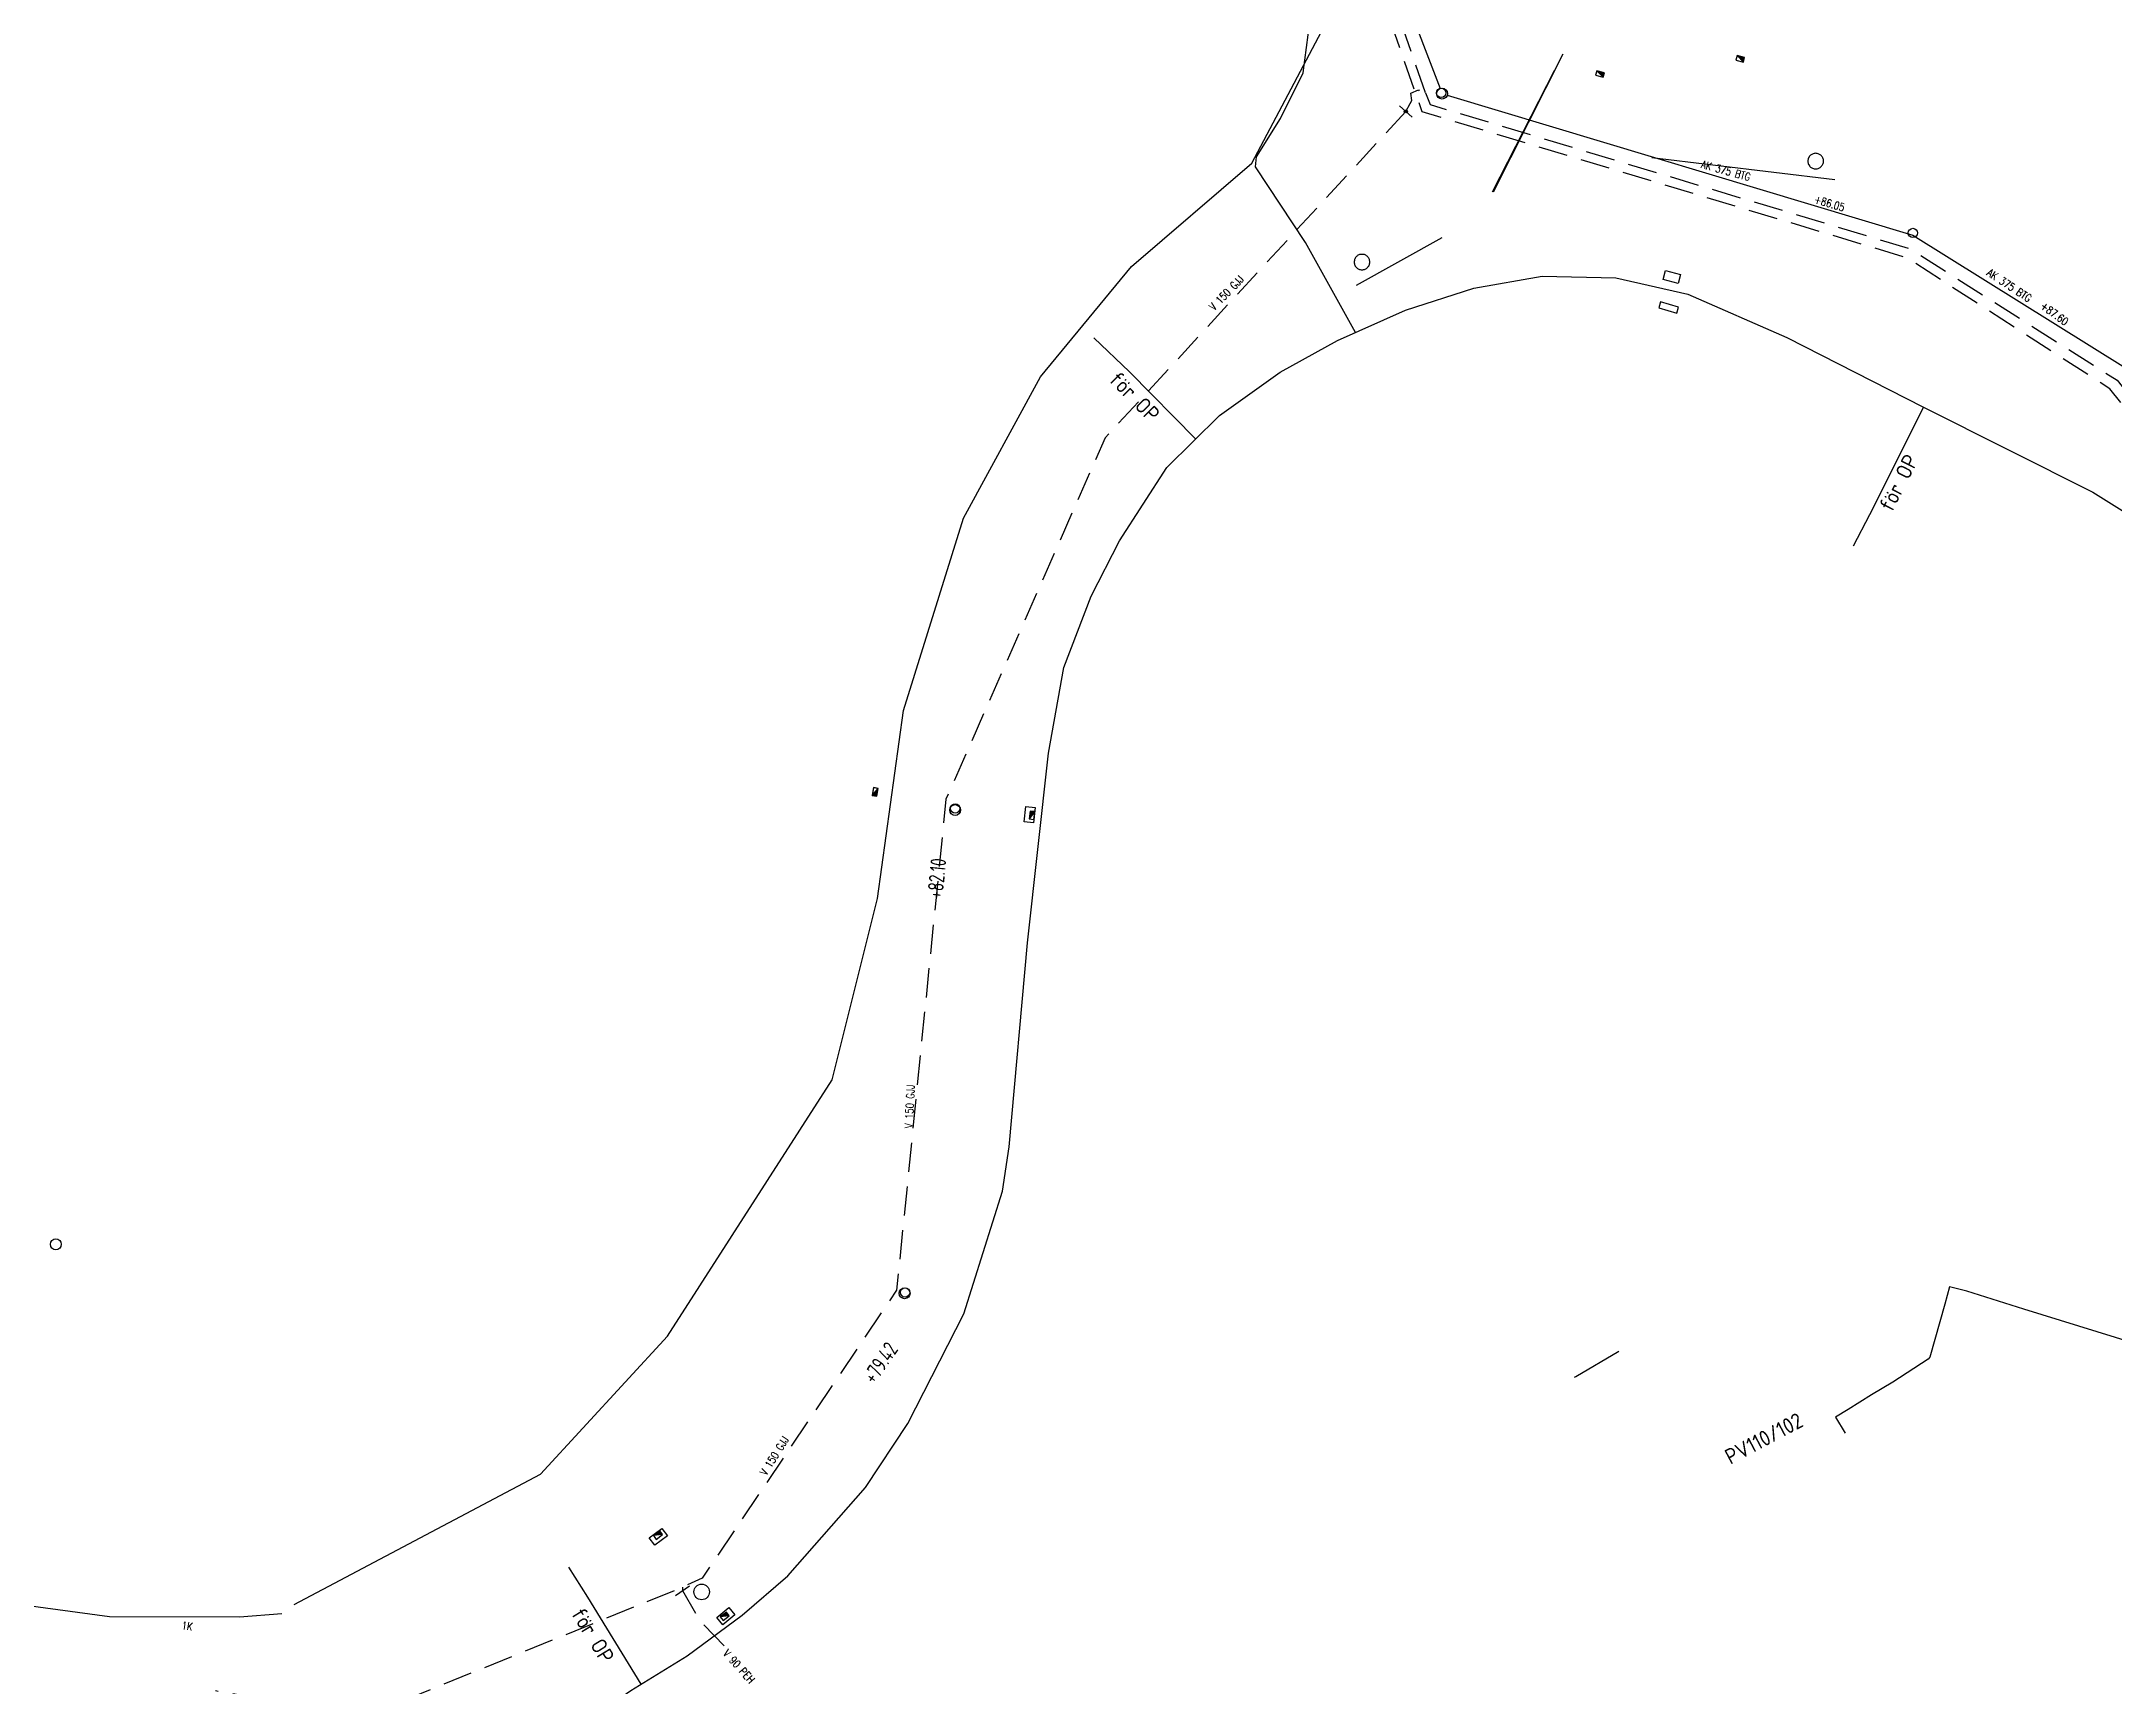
# Model space of a CAD drawing. Header units: metres. Extents: x 148031 to 148802, y 6395342 to 6395682.
# Drawn here: x 148257.3 to 148390.2, y 6395473.4 to 6395578.9 of the extents above; entities that cross this region are included whole.
import ezdxf
from ezdxf.enums import TextEntityAlignment as Align

# ---------------------------------------------------------------- set-up
doc = ezdxf.new("R2010")
doc.units = ezdxf.units.M
doc.linetypes.add('HIDDEN2', pattern=[0.1875, 0.125, -0.0625])
for name, color, linetype in [('M-BEF-BRUNNAR-INMÄTT', 4, 'Continuous'), ('M-BEF-BRUNNAR-VA-INFO', 4, 'Continuous'), ('M-BEF-BRUNNAR-VA-TEXT', 4, 'Continuous'), ('M-BEF-EL-INFO', 4, 'Continuous'), ('M-BEF-OPTO', 4, 'OPTOKABEL'), ('M-BEF-OPTO-INFO', 4, 'Continuous'), ('M-BEF-TELE-TEXT', 1, 'Continuous'), ('M-BEF-TELESKÅP', 4, 'Continuous'), ('M-BEF-VA-S', 4, 'Continuous'), ('M-BEF-VA-S-TEXT', 4, 'Continuous'), ('M-BEF-VA-V', 4, 'HIDDEN2'), ('M-BEF-VA-V-AV', 4, 'Continuous'), ('M-BEF-VA-V-TEXT', 4, 'HIDDEN2')]:
    doc.layers.add(name, color=color, linetype=linetype)
doc.styles.add('ISO', font='iso.shx', dxfattribs={"height": 2.5})
doc.styles.add('SIMPLEX8', font='simplex.shx', dxfattribs={"width": 0.8})
doc.linetypes.add('OPTOKABEL', pattern='A,0.5,-0.2,["OP",Standard,S=0.1,R=0,X=-0.1,Y=-0.05],-0.2', length=0.9)

# ---------------------------------------------------------------- blocks, each defined once
blk = doc.blocks.new('VENTIL')
at = {"color": 0}
blk.add_line((0, -0.55), (0, 0.55), dxfattribs=at)
blk = doc.blocks.new('PRI_T_SKÅP')
blk.add_lwpolyline([(-0.6, -0.2), (0.6, -0.2), (0.6, 0.2), (-0.6, 0.2)], close=True)
blk = doc.blocks.new('*U11')
blk.add_hatch(color=256).paths.add_polyline_path([(-0.25, 0.3), (0.25, 0), (0.25, 0.3)])
blk.add_line((0.25, 0), (-0.25, 0.3))
at = {"flags": 128}
blk.add_lwpolyline([(-0.25, 0.3), (-0.25, 0), (0.25, 0), (0.25, 0.3)], close=True, dxfattribs=at)
blk = doc.blocks.new('PRI_T_BRUNN')
blk.add_circle((0, 0), 0.3)
blk = doc.blocks.new('PRI_T_RÄNNSTEN')
blk.add_lwpolyline([(-0.5, 0.3), (0.5, 0.3), (0.5, -0.3), (-0.5, -0.3)], close=True)
blk = doc.blocks.new('*U9')
at = {"layer": 'M-BEF-BRUNNAR-INMÄTT'}
blk.add_line((148310.57, 6395530.58), (148310.95, 6395531.02), dxfattribs=at)
at = {"layer": 'M-BEF-BRUNNAR-INMÄTT', "flags": 128}
blk.add_lwpolyline([(148310.95, 6395531.02), (148310.65, 6395531.07), (148310.57, 6395530.58), (148310.87, 6395530.53)], close=True, dxfattribs=at)
at = {"layer": 'M-BEF-BRUNNAR-INMÄTT'}
blk.add_lwpolyline([(148310.95, 6395531.02), (148310.95, 6395531.02)], close=True, dxfattribs=at)
blk = doc.blocks.new('*U10')
at = {"layer": 'M-BEF-BRUNNAR-INMÄTT'}
blk.add_line((148366.42, 6395577.6), (148366.02, 6395578.02), dxfattribs=at)
at = {"layer": 'M-BEF-BRUNNAR-INMÄTT', "flags": 128}
blk.add_lwpolyline([(148366.02, 6395578.02), (148365.94, 6395577.73), (148366.42, 6395577.6), (148366.5, 6395577.89)], close=True, dxfattribs=at)
at = {"layer": 'M-BEF-BRUNNAR-INMÄTT'}
blk.add_lwpolyline([(148366.02, 6395578.02), (148366.02, 6395578.02)], close=True, dxfattribs=at)
blk = doc.blocks.new('BRUNN')
blk.add_circle((0, 0), 0.5)

msp = doc.modelspace()

# ---------------------------------------------------------------- linework, layer by layer
at = {"layer": 'M-BEF-BRUNNAR-INMÄTT'}
for centre, radius in [((148347.1, 6395575.58), 0.35), ((148347.1, 6395575.58), 0.35), ((148344.78, 6395574.44), 0.1), ((148344.78, 6395574.44), 0.1), ((148315.88, 6395529.63), 0.35), ((148315.88, 6395529.63), 0.35), ((148258.22, 6395501.78, 87.8), 0.35), ((148312.64, 6395498.64), 0.35), ((148312.64, 6395498.64), 0.35)]:
    msp.add_circle(centre, radius, dxfattribs=at)
at = {"layer": 'M-BEF-EL-INFO', "linetype": 'Continuous'}
for p, q in [((148350.4, 6395569.28), (148354.87, 6395578.13)), ((148350.34, 6395569.27), (148354.32, 6395577.05)), ((148360.55, 6395571.48), (148372.29, 6395570.06)), ((148341.61, 6395563.3), (148347.11, 6395566.35)), ((148355.68, 6395493.31), (148358.44, 6395494.93)), ((148355.6, 6395493.26), (148355.68, 6395493.31))]:
    msp.add_line(p, q, dxfattribs=at)
for points in [[(148371.56, 6395571.25), (148371.55, 6395571.3), (148371.55, 6395571.35), (148371.53, 6395571.4), (148371.51, 6395571.45), (148371.49, 6395571.5), (148371.46, 6395571.54), (148371.43, 6395571.58), (148371.39, 6395571.62), (148371.35, 6395571.65), (148371.31, 6395571.68), (148371.26, 6395571.7), (148371.21, 6395571.72), (148371.16, 6395571.74), (148371.11, 6395571.74), (148371.06, 6395571.75), (148371.01, 6395571.74), (148370.95, 6395571.74), (148370.9, 6395571.72), (148370.86, 6395571.7), (148370.81, 6395571.68), (148370.76, 6395571.65), (148370.72, 6395571.62), (148370.68, 6395571.58), (148370.65, 6395571.54), (148370.63, 6395571.5), (148370.6, 6395571.45), (148370.58, 6395571.4), (148370.57, 6395571.35), (148370.56, 6395571.3), (148370.56, 6395571.25), (148370.56, 6395571.19), (148370.57, 6395571.14), (148370.58, 6395571.09), (148370.6, 6395571.04), (148370.63, 6395571), (148370.66, 6395570.95), (148370.69, 6395570.91), (148370.73, 6395570.87), (148370.77, 6395570.84), (148370.81, 6395570.81), (148370.86, 6395570.79), (148370.91, 6395570.77), (148370.96, 6395570.76), (148371.01, 6395570.75), (148371.06, 6395570.75), (148371.11, 6395570.75), (148371.16, 6395570.76), (148371.22, 6395570.77), (148371.26, 6395570.79), (148371.31, 6395570.82), (148371.35, 6395570.84), (148371.39, 6395570.88), (148371.43, 6395570.92), (148371.46, 6395570.96), (148371.49, 6395571), (148371.52, 6395571.05), (148371.54, 6395571.09), (148371.55, 6395571.15), (148371.56, 6395571.2), (148371.56, 6395571.25)], [(148342.47, 6395564.78), (148342.46, 6395564.83), (148342.45, 6395564.88), (148342.44, 6395564.93), (148342.42, 6395564.98), (148342.4, 6395565.02), (148342.37, 6395565.07), (148342.34, 6395565.11), (148342.3, 6395565.15), (148342.26, 6395565.18), (148342.21, 6395565.21), (148342.17, 6395565.23), (148342.12, 6395565.25), (148342.07, 6395565.26), (148342.02, 6395565.27), (148341.96, 6395565.27), (148341.91, 6395565.27), (148341.86, 6395565.26), (148341.81, 6395565.25), (148341.76, 6395565.23), (148341.71, 6395565.21), (148341.67, 6395565.18), (148341.63, 6395565.15), (148341.59, 6395565.11), (148341.56, 6395565.07), (148341.53, 6395565.02), (148341.51, 6395564.97), (148341.49, 6395564.93), (148341.48, 6395564.88), (148341.47, 6395564.82), (148341.47, 6395564.77), (148341.47, 6395564.72), (148341.48, 6395564.67), (148341.49, 6395564.62), (148341.51, 6395564.57), (148341.53, 6395564.52), (148341.56, 6395564.48), (148341.59, 6395564.44), (148341.63, 6395564.4), (148341.67, 6395564.37), (148341.72, 6395564.34), (148341.77, 6395564.32), (148341.81, 6395564.3), (148341.86, 6395564.29), (148341.92, 6395564.28), (148341.97, 6395564.27), (148342.02, 6395564.28), (148342.07, 6395564.29), (148342.12, 6395564.3), (148342.17, 6395564.32), (148342.22, 6395564.34), (148342.26, 6395564.37), (148342.3, 6395564.4), (148342.34, 6395564.44), (148342.37, 6395564.48), (148342.4, 6395564.52), (148342.42, 6395564.57), (148342.44, 6395564.62), (148342.45, 6395564.67), (148342.46, 6395564.72), (148342.47, 6395564.78)]]:
    msp.add_lwpolyline(points, dxfattribs=at)
at = {"layer": 'M-BEF-OPTO', "ltscale": 5, "flags": 128}
for points in [[(148340.4, 6395559.75), (148341.56, 6395560.25), (148338.35, 6395566.03), (148335.13, 6395570.89), (148335.21, 6395571.53), (148336.74, 6395573.98), (148338.2, 6395576.92), (148338.52, 6395579.35), (148338.29, 6395581.87), (148333.75, 6395595.77), (148328.99, 6395606.27), (148326.24, 6395611.83), (148326.23, 6395611.84), (148320.69, 6395623.21), (148316.81, 6395631.15), (148314.01, 6395636.27), (148309.9, 6395643.84), (148305.01, 6395652.77), (148300.49, 6395661.21), (148295.93, 6395669.42), (148294.67, 6395671.59)], [(148319.18, 6395441.97), (148319.24, 6395442.89), (148318.92, 6395442.91), (148312.2, 6395443.18), (148310.13, 6395443.6), (148307.29, 6395443.38), (148297.18, 6395444.18), (148296.79, 6395444.76), (148296.97, 6395456.49), (148292.92, 6395471.66), (148295.08, 6395473.16), (148298.7, 6395475.38), (148302.23, 6395477.99), (148305.15, 6395480.51), (148310.14, 6395486.18), (148312.84, 6395490.3), (148316.43, 6395497.32), (148318.92, 6395505.18), (148319.35, 6395508.04), (148320.53, 6395521.12), (148321.87, 6395533.28), (148322.84, 6395538.77), (148324.6, 6395543.35), (148326.42, 6395546.89), (148329.45, 6395551.6), (148332.84, 6395554.94), (148336.73, 6395557.72), (148340.4, 6395559.75), (148344.76, 6395561.68), (148349.13, 6395563.1), (148353.51, 6395563.88), (148358.25, 6395563.77), (148362.87, 6395562.71), (148369.21, 6395559.93), (148377.98, 6395555.47), (148388.82, 6395550.01), (148393.73, 6395546.96), (148396.23, 6395544.97), (148400.74, 6395539.69), (148407.18, 6395531.39), (148417.39, 6395518.77), (148422.5, 6395514.3), (148428.52, 6395509.78), (148435.73, 6395506.59), (148443.81, 6395504.12), (148447.2, 6395503.38), (148451.57, 6395503.16)], [(148451.59, 6395497.86), (148442.29, 6395498.46), (148436.68, 6395498.35), (148430.65, 6395497.24), (148419.02, 6395493), (148413.78, 6395491.13), (148407.57, 6395490.8), (148396.15, 6395493.98), (148384.4, 6395497.63), (148380.75, 6395498.78), (148379.63, 6395499.06), (148379.33, 6395497.94), (148378.37, 6395494.55), (148378.26, 6395494.41), (148376.01, 6395492.95), (148374.64, 6395492.12), (148373.15, 6395491.18), (148372.32, 6395490.69), (148372.94, 6395489.66)]]:
    msp.add_lwpolyline(points, dxfattribs=at)
at = {"layer": 'M-BEF-OPTO', "ltscale": 5}
for points in [[(148273.5, 6395478.68), (148289.29, 6395487.05), (148297.44, 6395495.89), (148308, 6395512.32), (148310.9, 6395523.95), (148312.58, 6395536.01), (148316.42, 6395548.36), (148321.35, 6395557.41), (148327.18, 6395564.48), (148334.9, 6395571.11), (148340.54, 6395581.81)], [(148216.45, 6395482.27), (148229.4, 6395483.21), (148243.25, 6395481.23), (148251.71, 6395479.25), (148261.67, 6395477.92), (148269.99, 6395477.89), (148272.71, 6395478.11)]]:
    msp.add_lwpolyline(points, dxfattribs=at)
at = {"layer": 'M-BEF-OPTO-INFO', "linetype": 'Continuous'}
for points in [[(148331.31, 6395553.42), (148327.06, 6395557.73), (148324.78, 6395559.92)], [(148377.98, 6395555.47), (148374.51, 6395548.57), (148373.46, 6395546.56)], [(148295.75, 6395473.57), (148292.32, 6395479.16), (148291.11, 6395481.08)]]:
    msp.add_lwpolyline(points, dxfattribs=at)
at = {"layer": 'M-BEF-VA-S', "ltscale": 0.8}
for points in [[(148339.85, 6395594.51), (148346.97, 6395575.91)], [(148347.43, 6395575.48), (148377.29, 6395566.5)], [(148377.29, 6395566.5), (148390.92, 6395557.99)]]:
    msp.add_lwpolyline(points, dxfattribs=at)
at = {"layer": 'M-BEF-VA-V', "ltscale": 15, "flags": 128}
for points in [[(148451.57, 6395506.69), (148437.96, 6395508.34), (148419.57, 6395519.72), (148389.92, 6395556.64), (148376.89, 6395565.05), (148345.83, 6395574.4), (148338.13, 6395596.44), (148334.05, 6395605.5), (148322.19, 6395629.26), (148321.76, 6395630.14), (148318.61, 6395636.11), (148313.17, 6395646.61), (148304.02, 6395662.98), (148299.32, 6395671.58)], [(148346.04, 6395575.62), (148343.1, 6395584.11), (148340.15, 6395592.51)], [(148344.78, 6395574.44), (148345.05, 6395574.94), (148345.16, 6395575.14), (148345.1, 6395575.6), (148345.6, 6395575.81), (148345.83, 6395575.5), (148346.04, 6395575.62)], [(148346.04, 6395575.62), (148346.33, 6395574.88), (148377.08, 6395565.64), (148390.38, 6395557.2), (148406.35, 6395537.15), (148420.09, 6395520.02), (148438.1, 6395508.91), (148451.57, 6395507.33)], [(148344.78, 6395574.44), (148325.5, 6395553.5), (148315.29, 6395530.33), (148312.13, 6395498.85), (148299.66, 6395480.37), (148298.41, 6395479.79), (148278.02, 6395471.5), (148268.45, 6395473.14)], [(148298.41, 6395479.79), (148298.4, 6395479.57), (148299.5, 6395477.65), (148301.11, 6395475.98)]]:
    msp.add_lwpolyline(points, dxfattribs=at)

# ---------------------------------------------------------------- block references
at = {"layer": 'M-BEF-BRUNNAR-INMÄTT'}
for p, rotation in [((148366.18, 6395577.66), 345.2312830834921), ((148357.19, 6395576.69), 345.2312830834921), ((148310.61, 6395530.82), 260.4182439988236), ((148320.96, 6395529.28), 83.88493780098888), ((148296.92, 6395483.01), 37.0491293140023), ((148301.2, 6395477.81), 37.8283886176066)]:
    msp.add_blockref('*U11', p, dxfattribs=dict(at, rotation=rotation))
for name, p in [('*U10', (0, 0)), ('*U9', (0, 0)), ('BRUNN', (148299.63, 6395479.49))]:
    msp.add_blockref(name, p, dxfattribs=at)
at = {"layer": 'M-BEF-BRUNNAR-VA-INFO', "lineweight": -3}
for p in [(148347.05, 6395575.62), (148377.29, 6395566.64), (148315.89, 6395529.73), (148312.67, 6395498.7)]:
    msp.add_blockref('PRI_T_BRUNN', p, dxfattribs=at)
for p, rotation in [((148361.83, 6395563.82), 344.4295477569832), ((148320.66, 6395529.34), 83.88493780098888), ((148296.85, 6395483.02), 37.0491293140023), ((148301.17, 6395477.93), 219.9688959761243)]:
    msp.add_blockref('PRI_T_RÄNNSTEN', p, dxfattribs=dict(at, rotation=rotation))
at = {"layer": 'M-BEF-TELESKÅP', "lineweight": -3, "rotation": 343.5029006636956}
msp.add_blockref('PRI_T_SKÅP', (148361.63, 6395561.87), dxfattribs=at)
at = {"layer": 'M-BEF-VA-V-AV'}
for p, rotation in [((148344.78, 6395574.44), 228.4858413428066), ((148298.4, 6395479.57), 304.0760000000202)]:
    msp.add_blockref('VENTIL', p, dxfattribs=dict(at, rotation=rotation))

# ---------------------------------------------------------------- texts
at = {"layer": 'M-BEF-BRUNNAR-VA-TEXT', "style": 'ISO', "width": 0.8}
for s, rotation, p in [('+82.10', 84.3483, (148315.07, 6395523.91)), ('+79.42', 55.7221, (148310.72, 6395492.76))]:
    msp.add_text(s, height=1, rotation=rotation, dxfattribs=at).set_placement(p)
at = {"layer": 'M-BEF-OPTO-INFO', "linetype": 'Continuous', "style": 'ISO'}
for rotation, p in [(314.5937, (148325.47, 6395556.95)), (63.178, (148376.22, 6395548.54)), (301.4568, (148290.97, 6395477.93))]:
    msp.add_text('för OP', height=1, rotation=rotation, dxfattribs=at).set_placement(p, align=Align.BOTTOM_LEFT)
at = {"layer": 'M-BEF-TELE-TEXT', "linetype": 'Continuous', "lineweight": -3, "style": 'ISO'}
msp.add_text('PV110/102', height=1, rotation=27.8865, dxfattribs=at).set_placement((148365.12, 6395488.51), align=Align.TOP_LEFT)
at = {"layer": 'M-BEF-TELE-TEXT', "linetype": 'Continuous', "lineweight": -3, "style": 'SIMPLEX8', "width": 0.8}
msp.add_text('1K', height=0.5, rotation=351.4991, dxfattribs=at).set_placement((148266.26, 6395477.11))
at = {"layer": 'M-BEF-VA-S-TEXT', "style": 'SIMPLEX8', "width": 0.8}
for s, rotation, p in [('AK 375 BTG ', 344.7849, (148363.67, 6395570.82)), ('+86.05', 343.441, (148370.92, 6395568.58)), ('AK 375 BTG ', 326.603, (148381.98, 6395563.96)), ('+87.60', 323.9618, (148385.42, 6395561.85))]:
    msp.add_text(s, height=0.5, rotation=rotation, dxfattribs=at).set_placement(p)
at = {"layer": 'M-BEF-VA-V-TEXT', "style": 'SIMPLEX8', "width": 0.8}
for s, rotation, p in [('V 150 GJJ ', 45.6476, (148332.48, 6395561.62)), ('V 150 GJJ ', 87.1882, (148313.15, 6395509.22)), ('V 150 GJJ ', 57.7839, (148303.76, 6395486.9)), ('V 90 PEH ', 311.9955, (148300.96, 6395475.51))]:
    msp.add_text(s, height=0.5, rotation=rotation, dxfattribs=at).set_placement(p)

doc.saveas('drawing.dxf')
